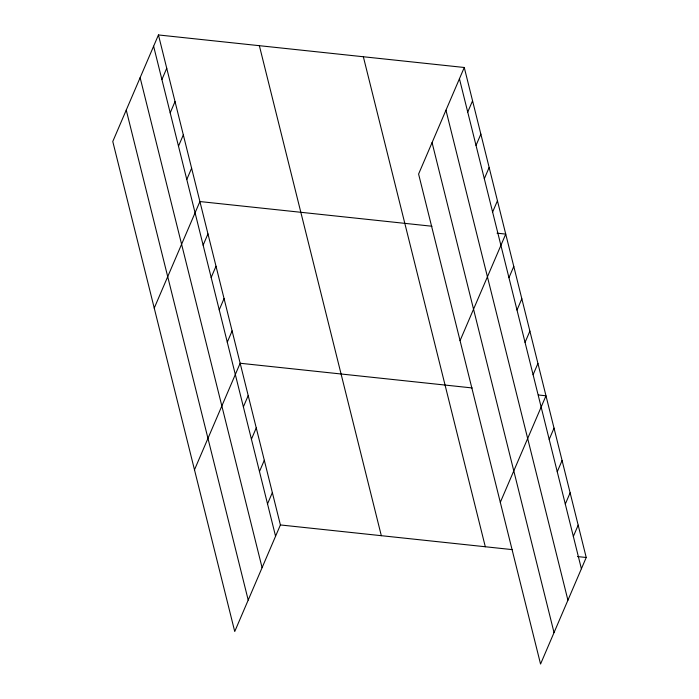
<?xml version="1.0" encoding="UTF-8"?>
<svg xmlns="http://www.w3.org/2000/svg" width="699" height="699" viewBox="0 0 699 699"><rect width="100%" height="100%" fill="white"/><g stroke="black" fill="none" stroke-linecap="round" stroke-linejoin="round"><path stroke-width="1.05" d="M158.446 34.95L112.775 141.504L234.733 631.512L280.404 524.949L158.446 34.95L464.267 67.488L586.225 557.496L540.554 664.05L418.596 174.051L464.267 67.488M161.906 79.537L166.738 68.266M170.198 112.862L175.03 101.591M178.49 146.178L183.321 134.907M186.782 179.503L191.613 168.232M154.234 308.11L199.905 201.548L431.938 226.24M203.129 245.157L207.961 233.894M211.177 277.503L216.008 266.232M219.224 309.84L224.056 298.569M227.28 342.178L232.103 330.915M194.488 469.807L240.15 363.253L472.192 387.945M243.374 406.862L248.206 395.59M251.422 439.199L256.253 427.937M259.469 471.545L264.301 460.274M267.525 503.883L272.348 492.612M467.736 112.076L472.559 100.813M476.028 145.401L480.86 134.129M484.32 178.717L489.151 167.454M492.612 212.042L497.443 200.77M460.064 340.649L505.735 234.095L497.05 233.169M508.951 277.704L513.782 266.433M517.007 310.041L521.83 298.77M525.054 342.379L529.886 331.116M533.101 374.725L537.933 363.454M500.309 502.345L545.98 395.791L538.387 394.987M549.204 439.4L554.027 428.137M557.252 471.746L562.083 460.475M565.299 504.084L570.131 492.812M573.346 536.421L578.178 525.159M280.404 524.949L512.437 549.641M577.549 556.57L586.225 557.496M459.435 78.76L581.393 568.759M445.962 110.206L567.92 600.205M432.078 142.605L554.036 632.604M363.349 56.75L485.307 546.758M259.364 45.688L381.322 535.696M153.614 46.221L275.572 536.22M140.132 77.659L262.09 567.667M126.248 110.058L248.206 600.065"/></g></svg>
